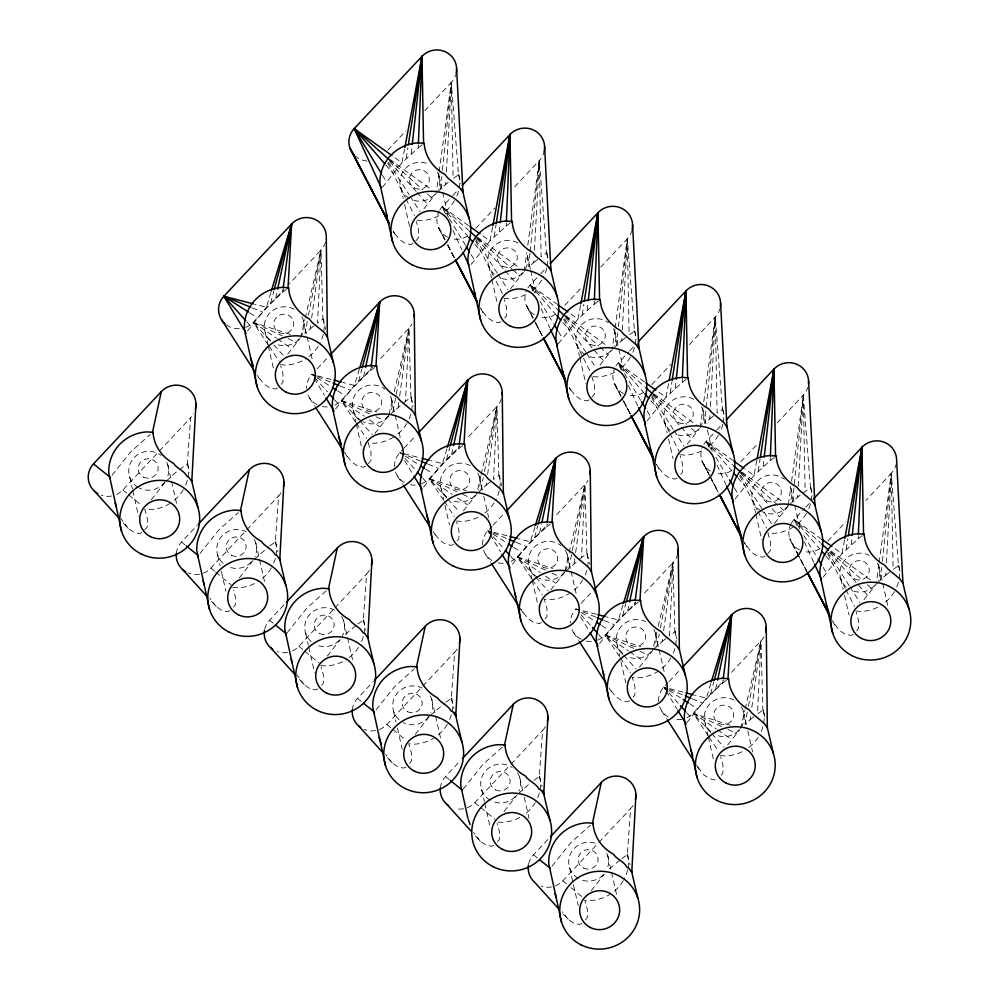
<?xml version="1.0" encoding="UTF-8"?>
<svg xmlns="http://www.w3.org/2000/svg" width="999" height="999" viewBox="0 0 999 999"><rect width="100%" height="100%" fill="white"/><g stroke="black" fill="none" stroke-linecap="round" stroke-linejoin="round"><path stroke-width="0.75" stroke-dasharray="5 3.75" d="M382.367 187.337L401.998 162.737L418.206 147.902L418.331 144.805M471.166 264.41L489.985 240.921L506.193 226.086L506.331 222.989M558.354 343.706L577.984 319.106L594.193 304.27L594.318 301.174M647.165 420.779L665.983 397.29L682.192 382.455L682.317 379.358M735.152 498.963L753.97 475.474L770.179 460.639L770.304 457.542M823.151 577.147L841.97 553.646L858.178 538.823L858.303 535.714M325.462 242.295A20.005 19.431 -12.8 0 1 320.979 250.037L317.545 323.089L323.264 318.956L325.587 329.295M389.735 414.847L405.532 401.273L408.978 328.221A20.005 19.431 -12.8 0 0 411.988 324.038M501.461 398.663A20.005 19.431 -12.8 0 1 496.965 406.406L493.531 479.445L499.25 475.312L501.573 485.651M565.721 571.216L581.518 557.629L584.964 484.59A20.005 19.431 -12.8 0 0 587.974 480.407M677.772 553.796A20.005 19.431 -12.8 0 1 672.964 562.774L669.517 635.814L675.237 631.68L676.897 639.073M763.96 636.763A20.005 19.431 -12.8 0 1 760.951 640.958L757.517 713.998L763.236 709.864L765.559 720.204M437.312 192.133L445.754 184.303L446.004 179.67M446.428 171.953L451.311 82.418A20.005 19.431 -12.8 0 0 455.806 74.675M529.97 253.172L528.558 267.058L533.753 262.487L534.003 257.854M534.428 250.137L539.31 160.602A20.005 19.431 -12.8 0 0 544.13 151.623M613.311 348.501L621.74 340.671L621.99 336.039M622.327 329.87L627.31 238.786A20.005 19.431 -12.8 0 0 631.793 231.044M720.117 307.992A20.005 19.431 -12.8 0 1 715.296 316.97L704.557 423.426L709.74 418.856L709.989 414.223M710.414 406.506L715.296 316.97L688.823 345.192M789.297 504.87L797.726 497.04L797.989 492.407M798.326 486.238L803.296 395.142A20.005 19.431 -12.8 0 0 807.779 387.412M877.284 583.054L885.726 575.224L885.976 570.591M886.4 562.874L891.283 473.326A20.005 19.431 -12.8 0 0 896.103 464.36M166.159 481.181L174.588 473.364L187.325 463.836L190.647 417.657A20.005 19.431 -12.8 0 0 193.656 413.474M269.955 545.791L275.312 542.02L278.646 495.841A20.005 19.431 -12.8 0 0 281.006 492.769M357.942 623.975L363.311 620.204L366.633 574.025A20.005 19.431 -12.8 0 0 369.642 569.842M445.941 702.16L451.311 698.388L454.632 652.21A20.005 19.431 -12.8 0 0 456.993 649.138M533.941 780.344L539.298 776.573L542.619 730.394A20.005 19.431 -12.8 0 0 545.629 726.211M621.927 858.528L627.297 854.757L630.619 808.578A20.005 19.431 -12.8 0 0 632.991 805.494M440.571 188.873L441.82 176.536M442.445 170.367L451.311 82.418L424.837 110.639M530.119 251.636L539.31 160.602L512.824 188.823M616.558 345.242L617.807 332.904M618.431 326.723L627.31 238.786L600.824 267.008M792.544 501.61L803.296 395.142L776.81 423.376M880.544 579.795L881.792 567.444M882.417 561.276L891.283 473.326L865.871 500.424M411.213 153.809L412.075 146.079M499.213 231.993L500.062 224.263M587.2 310.177L588.061 302.447M675.199 388.361L676.223 379.083M763.199 466.545L764.048 458.816M851.185 544.73L852.047 537M247.59 330.756L266.408 307.255L282.617 292.432L283.017 289.385M335.589 408.941L354.408 385.439L370.617 370.617L371.016 367.57M423.588 487.125L442.407 463.623L458.616 448.801L459.016 445.754M512.387 564.198L530.394 541.808L546.603 526.985L547.002 523.938M599.575 643.493L618.393 619.992L634.602 605.169L635.002 602.122M686.763 722.776L706.38 698.176L722.589 683.353L723.001 680.307M307.317 321.278L304.982 333.404L310.177 328.833L310.814 324.2M311.651 318.019L320.979 250.037L289.211 283.903M398.164 407.018L398.801 402.385M399.65 396.203L408.978 328.221L378.259 360.964M438.961 173.214L436.226 193.219L423.251 209.603M439.16 171.678L451.311 82.418L458.491 174.788L453.121 178.559L451.311 82.418M477.722 493.031L486.163 485.202L486.8 480.569M487.649 474.388L496.965 406.406L466.258 439.148M524.225 271.403L526.735 252.934M527.784 245.242L539.31 160.602L546.478 252.972L541.121 256.743L539.31 160.602M574.15 563.386L574.787 558.753M575.636 552.572L584.964 484.59L554.245 517.332M614.947 329.583L612.225 349.588L599.238 365.971M615.159 328.047L627.31 238.786L634.477 331.156L629.108 334.927L627.31 238.786M653.708 649.387L662.15 641.57L662.787 636.937M663.636 630.756L672.964 562.774L642.245 595.516M700.212 427.772L702.934 407.767M703.783 401.61L715.296 316.97L722.464 409.34L717.107 413.111L715.296 316.97M747.289 712.2L744.967 724.325L750.149 719.755L750.786 715.109M751.835 707.392L760.951 640.958L730.232 673.701M788.423 504.42L790.721 487.487M791.558 481.331L803.296 395.142L810.464 487.524L797.726 497.04M878.933 564.135L876.21 584.14L862.424 601.648M879.132 562.587L891.283 473.326L898.463 565.709L893.094 569.48L891.283 473.326M406.231 158.429L407.879 147.765M494.23 236.613L496.103 224.425M582.217 314.785L583.866 304.121M670.217 392.969L671.865 382.305M758.204 471.153L760.089 458.966M846.203 549.338L847.851 538.673M404.558 149.063L401.998 162.737L393.194 156.456M492.557 227.235L489.985 240.921L481.181 234.628M580.556 305.419L577.984 319.106L569.18 312.812M668.543 383.604L665.983 397.29L657.167 390.996M756.83 460.277L753.97 475.474L745.167 469.18M844.542 539.972L841.97 553.646L833.166 547.365M308.479 315.209L320.979 250.037L322.902 319.318M392.982 411.588L408.978 328.221L410.901 397.502L405.532 401.273M480.981 489.772L483.304 477.647M484.465 471.578L496.965 406.406L498.888 475.686M568.968 567.956L584.964 484.59L586.888 553.871L581.518 557.629M656.967 646.141L659.29 634.015M660.451 627.946L672.964 562.774L674.887 632.042M748.451 706.131L760.951 640.958L762.874 710.227M275.637 298.339L277.272 290.746M363.624 376.523L365.259 368.931M451.623 454.707L453.259 447.115M539.622 532.892L541.583 523.788M627.609 611.076L629.245 603.483M715.609 689.26L717.245 681.668M300.649 337.749L304.857 319.593M305.207 318.082L320.979 250.037M388.998 414.423L392.857 397.777M394.255 391.733L408.978 328.221M480.844 475.961L476.635 494.118L462.862 511.613M481.193 474.45L496.965 406.406M564.984 570.779L568.843 554.145M569.193 552.634L584.964 484.59M656.83 632.33L652.634 650.474L638.848 667.981M658.241 626.286L672.964 562.774M740.621 728.658L744.829 710.514M745.179 709.003L760.951 640.958M270.654 302.947L273.813 291.034M358.641 381.131L361.813 369.218M446.64 459.315L449.812 447.39M534.627 537.499L537.799 525.574M622.627 615.684L625.799 603.758M710.626 693.868L713.798 681.942M270.916 292.382L266.408 307.255L254.67 304.22M359.365 369.081L354.408 385.439L342.669 382.405M446.903 448.751L442.407 463.623L430.656 460.589M534.902 526.935L530.394 541.808L518.656 538.773M622.901 605.119L618.393 619.992L606.655 616.957M710.888 683.304L706.38 698.176L694.642 695.142M151.286 499.775L165.072 482.267M287.675 354.133L299.812 338.698M239.285 577.959L253.059 560.451M374.862 433.441L388.648 415.934M510.452 288.911L523.389 272.352M327.272 656.143L340.209 639.597M415.272 734.327L429.058 716.82M550.849 589.797L564.635 572.29M687.237 444.155L699.375 428.721M504.07 811.388L517.045 795.004M774.425 523.464L788.211 505.956M591.258 890.696L604.195 874.137M727.647 745.054L739.784 729.62M112.013 475.287L130.832 451.785L150.262 434.44M200.012 553.458L218.831 529.97L238.262 512.624M287.2 632.754L306.818 608.154L326.248 590.796M375.999 709.827L394.817 686.338L414.248 668.98M463.186 789.123L482.804 764.522L502.247 747.165M551.985 866.195L570.804 842.706L590.234 825.349M144.68 529.945L147.34 526.785L147.402 518.506L144.73 509.203L150.262 509.627A39.997 38.861 -12.8 0 0 170.005 503.421M281.144 384.365L282.929 382.255L282.979 373.988L280.694 366.009M415.846 240.896L418.506 237.725L418.556 229.458L416.271 221.478M233.566 607.08L235.339 604.969L235.389 596.69L233.491 590.047M368.256 463.611L370.916 460.439L370.979 452.172L368.306 442.857L373.838 443.294A39.997 38.861 -12.8 0 0 393.581 437.075M504.72 318.019L506.505 315.909L506.555 307.642L504.27 299.663M321.553 685.264L323.339 683.154L323.389 674.874L321.104 666.895M457.142 540.734L458.916 538.623L458.966 530.357L456.68 522.377M591.833 397.265L594.492 394.093L594.555 385.826L591.883 376.523M409.553 763.448L411.326 761.325L411.376 753.059L408.716 743.756L414.248 744.18A39.997 38.861 -12.8 0 0 433.991 737.974M545.129 618.918L546.915 616.808L546.965 608.541L544.293 599.225L549.825 599.662A39.997 38.861 -12.8 0 0 569.58 593.443M680.719 474.388L682.492 472.277L682.542 464.011L680.257 456.031M497.539 841.62L499.325 839.51L499.375 831.243L497.09 823.263M633.129 697.102L634.902 694.992L634.952 686.725L632.292 677.409L637.824 677.834A39.997 38.861 -12.8 0 0 657.567 671.628M767.819 553.633L770.491 550.461L770.541 542.195L767.869 532.892L773.401 533.316A39.997 38.861 -12.8 0 0 793.156 527.097M585.539 919.804L587.312 917.694L587.375 909.427L584.702 900.124L590.234 900.549A39.997 38.861 -12.8 0 0 609.989 894.342M721.116 775.286L722.901 773.176L722.951 764.897L720.666 756.93M856.705 630.756L858.478 628.646L858.528 620.379L856.243 612.399M387.762 150.162L405.769 130.969M245.679 327.347A20.005 19.431 -12.8 0 0 253.197 322.302L283.903 289.56M116.546 494.455A20.005 19.431 -12.8 0 0 122.852 489.922L190.647 417.657M439.822 209.877A20.005 19.431 -12.8 0 1 442.182 206.805L451.723 196.641M452.784 195.504L458.079 189.86M317.145 368.781L328.796 356.356M176.299 553.533A20.005 19.431 -12.8 0 1 181.518 542.045L197.402 525.112M475.761 228.346L494.817 208.017M334.877 405.02A20.005 19.431 -12.8 0 0 341.183 400.487L372.964 366.608M203.334 573.151A20.005 19.431 -12.8 0 0 210.851 568.106L245.804 530.844M246.865 529.72L278.646 495.841M527.822 288.062A20.005 19.431 -12.8 0 1 530.182 284.977L539.71 274.825M540.771 273.689L546.066 268.044M394.555 466.645A20.005 19.431 -12.8 0 1 399.85 452.609L403.022 449.213M404.083 448.089L415.734 435.664M264.698 629.195A20.005 19.431 -12.8 0 1 269.518 620.229L284.34 604.42M564.81 305.394L581.755 287.337M421.665 483.716A20.005 19.431 -12.8 0 0 429.183 478.671L459.902 445.916M292.545 650.824A20.005 19.431 -12.8 0 0 298.851 646.291L333.803 609.028M334.865 607.892L366.633 574.025M615.809 366.246A20.005 19.431 -12.8 0 1 618.181 363.161L628.771 351.873M629.832 350.749L634.065 346.228M482.554 544.83A20.005 19.431 -12.8 0 1 487.849 530.794L492.082 526.273M493.144 525.137L504.795 512.724M352.285 709.902A20.005 19.431 -12.8 0 1 357.505 698.413L373.401 681.468M651.748 384.715L670.816 364.385M510.864 561.388A20.005 19.431 -12.8 0 0 517.17 556.843L547.889 524.1M379.32 729.52A20.005 19.431 -12.8 0 0 386.838 724.475L421.79 687.212M422.852 686.076L454.632 652.21M703.808 444.43A20.005 19.431 -12.8 0 1 706.168 441.346L715.709 431.193M716.77 430.057L722.065 424.413M581.131 603.321L591.72 592.032M440.284 788.086A20.005 19.431 -12.8 0 1 445.504 776.598L460.327 760.788M740.796 461.763L757.741 443.693M597.652 640.084A20.005 19.431 -12.8 0 0 605.169 635.027L635.888 602.285M467.32 807.704A20.005 19.431 -12.8 0 0 474.837 802.659L509.79 765.396M510.851 764.26L542.619 730.394M791.158 523.713A20.005 19.431 -12.8 0 1 794.168 519.53L804.757 508.241M805.818 507.117L810.052 502.597M658.541 701.186A20.005 19.431 -12.8 0 1 663.836 687.15L668.069 682.642M669.13 681.505L680.781 669.093M528.683 863.748A20.005 19.431 -12.8 0 1 533.503 854.782L549.388 837.836M827.734 541.083L845.741 521.878M686.862 717.757A20.005 19.431 -12.8 0 0 693.169 713.211L723.875 680.469M555.319 885.888A20.005 19.431 -12.8 0 0 562.824 880.831L597.789 843.581M598.838 842.444L630.619 808.578M458.491 174.788L460.826 183.292M187.325 463.836L189.673 472.34M546.478 252.972L548.164 258.516M410.901 397.502L413.249 405.994M275.312 542.02L277.997 551.997M634.477 331.156L636.825 339.648M363.311 620.204L365.984 630.182M722.464 409.34L724.15 414.885M586.888 553.871L589.56 563.836M451.311 698.388L453.983 708.366M810.464 487.524L812.811 496.016M539.298 776.573L541.982 786.55M898.463 565.709L900.474 572.727M627.297 854.757L629.969 864.734M254.146 559.365L268.731 546.753M430.132 715.734L444.717 703.121M518.131 793.918L529.02 784.178M345.392 634.29L356.718 624.937M609.378 868.843L620.704 859.49M418.206 147.902L423.576 143.706M282.617 292.432L287.999 288.224M506.193 226.086L511.575 221.89M370.617 370.617L375.986 366.408M594.193 304.27L599.562 300.062M458.616 448.801L463.986 444.592M682.192 382.455L687.562 378.246M546.603 526.985L551.985 522.777M770.179 460.639L775.561 456.431M634.602 605.169L639.972 600.961M858.178 538.823L863.548 534.615M722.589 683.353L727.971 679.145M445.754 184.303L448.214 182.392M310.177 328.833L316.308 324.038M533.753 262.487L539.885 257.705M621.74 340.671L626.66 336.838M486.163 485.202L492.307 480.407M709.74 418.856L715.883 414.061M662.15 641.57L668.294 636.775M885.726 575.224L891.87 570.429M750.149 719.755L756.28 714.959M413.099 243.494L410.864 244.518L405.244 243.331L399.388 239.373L393.444 231.768M277.522 388.012L275.287 389.036L269.655 387.849L263.811 383.903L257.517 375.924M501.098 321.678L498.863 322.702L493.231 321.516L487.387 317.557L480.781 308.841M141.945 532.542L139.698 533.566L134.078 532.38L128.234 528.421L121.104 520.554M365.522 466.196L363.274 467.22L357.654 466.034L351.81 462.087L345.504 454.108M589.098 399.862L586.85 400.886L581.231 399.7L575.387 395.741L569.442 388.136M229.932 610.726L227.697 611.75L222.078 610.564L216.221 606.605L210.115 599.862M453.509 544.38L451.273 545.404L445.654 544.218L439.797 540.272L433.504 532.292M677.085 478.046L674.849 479.07L669.23 477.884L663.373 473.926L656.768 465.209M317.932 688.91L315.696 689.934L310.065 688.748L304.22 684.79L297.09 676.922M541.508 622.564L539.273 623.588L533.641 622.402L527.797 618.443L520.666 609.178M765.084 556.218L762.849 557.242L757.217 556.068L751.373 552.11L744.105 542.27M405.931 767.095L403.683 768.119L398.064 766.932L392.22 762.974L386.101 756.231M629.507 700.749L627.26 701.773L621.64 700.586L615.796 696.628L609.49 688.661M853.084 634.402L850.836 635.426L845.216 634.24L839.372 630.294L832.766 621.565M493.918 845.279L491.683 846.303L486.063 845.117L480.207 841.158L473.076 833.291M581.918 923.463L579.67 924.487L574.05 923.301L568.206 919.342L562.1 912.599M417.282 220.255L421.428 220.579A39.997 38.861 -12.8 0 0 441.171 214.373M503.883 298.339L509.415 298.763A39.997 38.861 -12.8 0 0 529.17 292.557M593.269 376.623L597.414 376.948A39.997 38.861 -12.8 0 0 617.157 370.729M280.307 364.672L285.839 365.11A39.997 38.861 -12.8 0 0 305.594 358.891M679.882 454.707L685.414 455.132A39.997 38.861 -12.8 0 0 705.157 448.913M456.306 521.041L461.838 521.478A39.997 38.861 -12.8 0 0 481.58 515.259M855.868 611.063L861.4 611.5A39.997 38.861 -12.8 0 0 881.143 605.282M232.73 587.387L238.262 587.812A39.997 38.861 -12.8 0 0 258.004 581.605M320.716 665.571L326.248 665.996A39.997 38.861 -12.8 0 0 346.004 659.79M720.291 755.594L725.823 756.018A39.997 38.861 -12.8 0 0 745.566 749.812M498.089 822.04L502.247 822.364A39.997 38.861 -12.8 0 0 521.99 816.158M316.258 375.562L311.85 374.425A20.005 19.431 -12.8 0 0 306.568 388.461M317.719 375.936L332.392 379.745M403.721 455.082L399.85 452.609L420.392 457.929M489.423 533.416L487.849 530.794L492.245 531.93M493.718 532.305L508.391 536.113M596.378 614.298L575.836 608.965A20.005 19.431 -12.8 0 0 570.541 623.001M665.409 689.772L663.836 687.15L668.231 688.299M669.705 688.673L684.377 692.482M268.319 345.055L253.197 322.302L291.745 334.852M355.469 421.965L341.183 400.487L376.785 412.063M443.469 500.149L429.183 478.671L466.258 490.734M531.456 578.334L517.17 556.843L552.772 568.431M619.455 656.518L605.169 635.027L640.759 646.615M708.291 735.963L693.169 713.211L730.244 725.286M715.259 779.957L709.64 778.77L703.783 774.812L696.653 765.546M252.285 307.854L262.225 311.925M316.121 376.161L311.85 374.425L313.436 377.048M317.532 376.748L331.743 382.555M340.272 386.039L350.224 390.109M399.85 452.609L419.742 460.739M428.271 464.223L438.211 468.294M491.995 535.414L487.849 530.794L492.107 532.529M493.531 533.116L507.742 538.923M516.258 542.407L526.211 546.478M595.729 617.107L575.836 608.965L579.707 611.45M604.258 620.591L614.21 624.662M667.981 691.783L663.836 687.15L668.094 688.898M669.517 689.485L683.728 695.292M692.257 698.776L702.197 702.846M269.742 340.459L253.197 322.302L282.492 335.989M288.074 338.599L296.441 342.52M358.778 419.78L341.183 400.487L370.479 414.173M376.061 416.783L384.428 420.704M446.765 497.964L429.183 478.671L457.08 491.708M462.662 494.318L472.427 498.888M534.765 576.148L517.17 556.843L546.465 570.541M552.047 573.151L560.427 577.06M622.764 654.333L605.169 635.027L634.465 648.726M640.047 651.336L648.413 655.244M710.751 732.517L693.169 713.211L722.464 726.91M728.046 729.52L736.413 733.428M249.675 312.787L257.417 317.757M315.721 376.898L311.85 374.425L327.41 391.783M317.02 377.734L331.218 386.838M337.674 390.971L345.417 395.941M405.007 455.919L417.919 464.185M425.661 469.155L433.404 474.125M487.849 530.794L491.72 533.266M493.007 534.103L507.205 543.206M513.661 547.34L521.403 552.31M581.006 612.287L593.906 620.554M601.648 625.524L609.402 630.494M663.836 687.15L667.707 689.635M668.993 690.459L681.905 698.738M689.647 703.708L697.389 708.666M253.197 322.302L276.286 338.049M277.572 338.923L291.683 348.539M341.183 400.487L364.285 416.221M369.418 419.73L379.682 426.723M429.183 478.671L452.272 494.405M457.405 497.914L467.669 504.907M517.17 556.843L540.272 572.589M545.404 576.098L555.669 583.091M605.169 635.027L628.271 650.774M629.545 651.648L643.668 661.276M693.169 713.211L716.258 728.958M717.544 729.832L731.655 739.46M445.367 213.761L442.182 206.805L468.606 225.649M532.729 290.547L530.182 284.977L556.593 303.833M621.366 370.117L618.181 363.161L644.592 382.018M708.716 446.915L706.168 441.346L732.592 460.202M796.715 525.099L794.168 519.53L820.579 538.386M389.797 159.266L431.206 189.548M477.797 237.45L517.957 266.82M565.784 315.634L607.205 345.916M653.783 393.818L696.453 425.012M741.782 472.003L783.191 502.285M831.031 551.098L871.19 580.469M181.518 542.045L185.14 544.967M269.518 620.229L273.127 623.151M357.505 698.413L361.126 701.335M445.504 776.598L449.113 779.52M533.503 854.782L538.324 858.665M122.852 489.922L127.585 493.843M128.771 494.817L141.783 505.594M210.851 568.106L214.398 571.041M215.584 572.027L230.969 584.752M298.851 646.291L303.584 650.212M304.757 651.186L318.956 662.936M386.838 724.475L391.571 728.383M392.757 729.37L405.769 740.147M474.837 802.659L479.57 806.568M480.756 807.554L494.955 819.305M562.824 880.831L566.383 883.778M571.116 887.699L581.755 896.515M711.001 449.325L706.168 441.346L732.567 464.822M741.758 472.989L749.787 480.132M799.799 528.846L794.168 519.53L820.566 543.006M830.893 552.197L837.786 558.316M389.772 160.252L397.814 167.407M448.626 217.432L442.182 206.805L468.581 230.27M477.772 238.436L485.801 245.592M535.014 292.957L530.182 284.977L556.58 308.454M565.759 316.621L573.801 323.763M640.721 400.399L618.181 363.161L644.58 386.638M653.758 394.805L661.788 401.948M830.431 551.785L862.761 580.656M867.369 584.777L871.99 588.911M741.27 472.564L784.003 510.726M653.284 394.38L686.763 424.288M691.383 428.409L696.003 432.542M565.284 316.196L598.776 346.104M599.924 347.14L608.004 354.358M477.297 238.012L511.938 268.956M513.086 269.98L520.017 276.174M389.298 159.828L422.789 189.735M427.397 193.868L432.018 197.989M711.788 733.653L724.2 747.264M623.788 655.469L636.213 669.093M535.801 577.285L548.214 590.909M447.802 499.1L459.19 511.588M359.815 420.916L372.227 434.54M273.888 345.005L284.228 356.356M669.018 692.944L679.382 704.52M686.65 712.612L690.796 717.245M581.018 614.76L590.359 625.174M598.651 634.427L602.797 639.06M493.031 536.575L504.433 549.3M510.651 556.256L514.81 560.876M405.032 458.391L415.409 469.967M422.664 478.071L426.81 482.692M334.665 399.887L338.811 404.508M246.678 321.703L250.824 326.336M829.607 552.472L867.244 594.929M740.584 473.151L768.056 504.133M772.127 508.716L779.245 516.745M652.597 394.967L680.057 425.949M681.081 427.085L691.246 438.561M565.621 317.932L593.081 348.913M594.105 350.05L603.259 360.377M476.61 238.599L504.07 269.58M505.094 270.729L515.259 282.193M389.622 161.563L416.071 191.396M417.095 192.545L427.272 204.008M568.206 919.342L562.262 911.737M480.207 841.158L473.601 832.442M392.22 762.974L385.614 754.257M304.22 684.79L296.953 674.949M216.221 606.605L209.615 597.889M128.234 528.421L120.966 518.581M794.168 519.53L819.692 548.888M825.823 555.931L832.979 564.148M706.168 441.346L731.705 470.704M737.836 477.747L744.979 485.964M618.181 363.161L643.706 392.52M650.861 400.736L656.98 407.779M530.182 284.977L555.719 314.335M562.862 322.552L568.993 329.595M442.182 206.805L467.719 236.151M474.862 244.368L480.994 251.411M385.851 165.01L393.007 173.227M709.128 737.225L718.368 751.136M620.292 657.779L630.381 672.951M532.305 579.595L542.382 594.767M444.305 501.411L454.383 516.583M356.306 423.239L366.396 438.399M269.156 346.316L279.233 361.476M827.647 552.072L849.212 585.751M850.037 587.037L859.989 602.584M740.484 475.187L771.99 524.4M651.66 395.704L673.214 429.383M674.05 430.669L684.003 446.216M564.485 318.818L586.051 352.497M586.888 353.783L596.003 368.032M475.661 239.335L497.227 273.014M498.064 274.313L508.016 289.847M388.499 162.45L409.24 194.83M410.065 196.129L420.017 211.663M661.6 710.776L666.608 718.593M573.613 632.592L578.621 640.409M485.614 554.408L490.621 562.225M397.627 476.223L402.634 484.04M309.628 398.039L314.635 405.869M803.833 535.489L817.519 558.091M823.151 567.407L826.373 572.727M715.833 457.305L728.721 478.583M734.352 487.887L738.386 494.542M647.165 411.039L650.386 416.358M539.847 300.936L553.533 323.539M558.366 331.518L562.387 338.174M449.438 218.769L465.534 245.354M471.178 254.67L474.4 259.99M382.38 175.15L386.401 181.806M666.208 691.096L677.26 709.452M580.581 616.845L589.273 631.268M490.209 534.727L500.487 551.773M404.595 460.477L413.274 474.9M314.223 378.359L324.5 395.404M696.515 764.972L699.163 769.455M609.19 687.911L611.163 691.271M520.529 608.616L523.164 613.086M433.191 531.543L435.177 534.902M344.543 452.247L347.177 456.718M257.205 375.174L259.191 378.534M791.945 543.156L796.927 552.697M797.652 554.058L806.917 571.778M703.945 464.972L708.94 474.513M711.788 479.957L718.206 492.232M615.946 386.788L620.941 396.328M621.653 397.689L630.219 414.048M656.605 464.473L658.753 468.556L656.605 464.448M527.959 308.604L532.954 318.144M535.801 323.589L542.22 335.864M439.96 230.419L444.955 239.96M447.814 245.404L454.945 259.041M806.892 571.465L789.759 538.561L806.692 571.316M710.326 476.835L718.181 491.908M620.903 395.904L613.773 382.192L620.829 395.841M623.763 401.386L630.906 415.097M532.917 317.719L525.774 304.008L533.541 319.031M535.764 323.201L542.195 335.539M444.917 239.535L437.774 225.836L444.842 239.473M447.777 245.017L454.92 258.729M710.227 476.76L717.994 491.77M623.651 401.298L630.706 414.947M534.24 320.392L542.007 335.402M447.664 244.942L454.72 258.591M827.709 553.871L845.241 588.336M845.953 589.722L854.37 606.268M739.71 475.686L757.254 510.152M757.954 511.538L766.37 528.084M651.723 397.502L669.255 431.968M669.954 433.354L679.083 451.273M563.723 319.318L590.384 371.715M475.724 241.134L493.269 275.599M496.078 281.119L502.385 293.531M387.737 162.949L405.269 197.415M405.981 198.801L414.398 215.347M804.345 541.795L813.898 562.662M716.995 464.997L725.898 484.478M628.359 385.427L637.911 406.293M541.008 308.641L549.912 328.109M453.009 230.457L461.925 249.925M878.908 566.633L882.354 581.78M882.691 583.304L888.211 607.554M840.758 578.633L843.168 589.235M844.542 595.304L849.025 615.009M790.908 488.449L794.355 503.608M794.704 505.119L800.211 529.37M752.759 500.449L755.519 512.574M755.868 514.085L761.713 539.86M702.921 410.264L706.018 423.901M707.392 429.97L712.212 451.186M743.331 711.151L746.428 724.799M747.801 730.856L752.622 752.072M664.772 422.265L667.182 432.879M668.556 438.936L673.039 458.641M705.182 723.164L707.929 735.276M708.279 736.8L713.786 761.051M614.922 332.08L623.875 371.491M655.332 632.966L658.778 648.126M659.115 649.65L664.635 673.9M576.773 344.081L579.532 356.206M579.87 357.717L585.726 383.491M617.182 644.979L619.592 655.581M620.966 661.65L625.786 682.866M530.369 269.056L526.935 253.896A20.005 19.431 -12.8 0 1 525.524 268.743M530.719 270.567L536.226 294.817M567.332 554.795L570.779 569.942M571.128 571.465L576.635 595.716M488.786 265.896L491.533 278.022M491.883 279.533L497.39 303.783M607.742 855.681L611.188 870.841M611.538 872.352L616.695 895.092M529.183 566.795L531.943 578.921M532.292 580.431L538.136 606.193M438.936 175.712L442.382 190.871M442.719 192.382L447.889 215.122M569.592 867.681L578.209 905.569M479.345 476.61L482.442 490.247M483.816 496.303L488.636 517.532M400.786 187.712L403.196 198.326M404.57 204.383L409.74 227.123M519.755 777.497L522.852 791.133M524.225 797.202L529.045 818.418M441.196 488.611L443.606 499.213M444.98 505.282L449.463 524.987M481.605 789.497L484.353 801.623M484.702 803.146L490.209 827.397M391.346 398.426L400.299 437.824M431.755 699.312L435.202 714.472M435.539 715.983L441.058 740.234M353.196 410.427L355.956 422.552M356.293 424.063L362.15 449.825M393.606 711.313L396.016 721.927M397.39 727.984L402.21 749.213M303.359 320.242L306.793 335.389M307.143 336.913L312.65 361.163M343.756 621.128L347.202 636.288M347.552 637.799L353.059 662.05M265.21 332.242L267.957 344.368M268.306 345.879L273.464 368.619M305.607 633.129L308.366 645.254M308.716 646.778L314.56 672.539M255.769 542.944L259.216 558.104M259.553 559.615L265.06 583.866M217.62 554.944L220.03 565.559M221.403 571.628L225.886 591.321M167.77 464.76L171.216 479.92M171.553 481.431L177.073 505.681M129.62 476.773L132.38 488.886M132.717 490.409L138.574 516.171M898.813 565.347L899.749 570.616A39.997 38.861 -12.8 0 1 899.088 579.333M810.826 487.162L811.75 492.432A39.997 38.861 -12.8 0 1 811.101 501.148M722.826 408.978L723.763 414.248A39.997 38.861 -12.8 0 1 723.101 422.964M763.236 709.864L764.16 715.147A39.997 38.861 -12.8 0 1 763.511 723.85M634.827 330.794L635.764 336.064A39.997 38.861 -12.8 0 1 635.114 344.78M675.237 631.68L676.173 636.962A39.997 38.861 -12.8 0 1 675.511 645.666M546.84 252.61L547.764 257.892A39.997 38.861 -12.8 0 1 547.115 266.596M587.25 553.496L588.174 558.778A39.997 38.861 -12.8 0 1 587.524 567.482M627.647 854.395L628.583 859.677A39.997 38.861 -12.8 0 1 627.934 868.381M458.841 174.425L459.777 179.708A39.997 38.861 -12.8 0 1 459.115 188.411M499.25 475.312L500.187 480.594A39.997 38.861 -12.8 0 1 499.525 489.31M539.66 776.211L540.584 781.493A39.997 38.861 -12.8 0 1 539.935 790.197M411.251 397.14L412.187 402.41A39.997 38.861 -12.8 0 1 411.538 411.126M451.66 698.026L452.597 703.308A39.997 38.861 -12.8 0 1 451.935 712.012M323.264 318.956L324.188 324.225A39.997 38.861 -12.8 0 1 323.539 332.942M363.673 619.842L364.598 625.124A39.997 38.861 -12.8 0 1 363.948 633.828M275.674 541.658L276.611 546.94A39.997 38.861 -12.8 0 1 275.949 555.644M187.675 463.474L188.611 468.756A39.997 38.861 -12.8 0 1 187.962 477.46M803.296 395.142L805.094 491.296M458.466 191.234A39.997 38.861 -12.8 0 1 455.207 199.4M454.495 200.674A39.997 38.861 -12.8 0 1 443.631 212.7M367.033 161.039A20.005 19.431 -12.8 0 1 355.307 156.094M437.412 172.215A20.005 19.431 -12.8 0 1 438.099 189.41M434.528 194.743A20.005 19.431 -12.8 0 1 410.564 199.051M409.428 198.439A20.005 19.431 -12.8 0 1 402.497 172.303A20.005 19.431 -12.8 0 1 429.158 164.385M323.239 334.353A39.997 38.861 -12.8 0 1 319.63 343.931M318.144 346.466A39.997 38.861 -12.8 0 1 308.054 357.23M239.31 328.696A20.005 19.431 -12.8 0 1 225.949 324.538M301.823 316.733A20.005 19.431 -12.8 0 1 301.948 335.09M298.938 339.273A20.005 19.431 -12.8 0 1 274.975 343.569M270.717 340.696A20.005 19.431 -12.8 0 1 268.756 314.185A20.005 19.431 -12.8 0 1 295.804 310.214M187.3 480.294A39.997 38.861 -12.8 0 1 184.053 488.461M183.329 489.735A39.997 38.861 -12.8 0 1 172.465 501.748M111.576 496.028A20.005 19.431 -12.8 0 1 101.274 495.229M166.833 462.4A20.005 19.431 -12.8 0 1 166.945 478.459M165.01 481.793A20.005 19.431 -12.8 0 1 139.398 488.099M138.262 487.487A20.005 19.431 -12.8 0 1 132.392 459.727A20.005 19.431 -12.8 0 1 161.276 455.494M546.815 268.019A39.997 38.861 -12.8 0 1 543.206 277.585M541.72 280.12A39.997 38.861 -12.8 0 1 531.63 290.884M467.507 236.151A20.005 19.431 -12.8 0 1 452.447 238.861M447.552 237.163A20.005 19.431 -12.8 0 1 439.173 210.989M522.514 272.927A20.005 19.431 -12.8 0 1 498.551 277.235M494.293 274.35A20.005 19.431 -12.8 0 1 492.332 247.839A20.005 19.431 -12.8 0 1 519.38 243.868M410.876 413.948A39.997 38.861 -12.8 0 1 407.629 422.115M406.905 423.389A39.997 38.861 -12.8 0 1 396.041 435.414M327.297 406.88A20.005 19.431 -12.8 0 1 322.115 406.481M317.22 404.782A20.005 19.431 -12.8 0 1 307.442 393.456M390.409 396.054A20.005 19.431 -12.8 0 1 390.522 412.125M388.586 415.459A20.005 19.431 -12.8 0 1 362.974 421.753M361.838 421.141A20.005 19.431 -12.8 0 1 355.969 393.394A20.005 19.431 -12.8 0 1 384.852 389.148M275.299 558.478A39.997 38.861 -12.8 0 1 272.04 566.645M271.328 567.919A39.997 38.861 -12.8 0 1 261.651 579.033M199.563 574.213A20.005 19.431 -12.8 0 1 188.062 572.939M254.245 539.448A20.005 19.431 -12.8 0 1 254.932 556.643M251.361 561.975A20.005 19.431 -12.8 0 1 227.397 566.283M223.139 563.399A20.005 19.431 -12.8 0 1 245.991 531.618M634.452 347.602A39.997 38.861 -12.8 0 1 631.206 355.769M630.481 357.043A39.997 38.861 -12.8 0 1 619.617 369.068M555.506 314.335A20.005 19.431 -12.8 0 1 540.434 317.045M534.415 314.735A20.005 19.431 -12.8 0 1 526.61 290.309M613.398 328.584A20.005 19.431 -12.8 0 1 614.098 345.779M610.514 351.111A20.005 19.431 -12.8 0 1 586.55 355.407M585.414 354.795A20.005 19.431 -12.8 0 1 579.545 327.048A20.005 19.431 -12.8 0 1 608.428 322.814M499.225 490.721A39.997 38.861 -12.8 0 1 495.616 500.299M494.13 502.834A39.997 38.861 -12.8 0 1 484.04 513.598M415.297 485.064A20.005 19.431 -12.8 0 1 410.102 484.665M404.083 482.355A20.005 19.431 -12.8 0 1 395.442 471.64M477.822 473.101A20.005 19.431 -12.8 0 1 478.509 490.309M474.937 495.641A20.005 19.431 -12.8 0 1 450.974 499.937M446.715 497.065A20.005 19.431 -12.8 0 1 444.742 470.554A20.005 19.431 -12.8 0 1 471.79 466.57M363.286 636.663A39.997 38.861 -12.8 0 1 360.04 644.83M358.554 647.352A39.997 38.861 -12.8 0 1 348.451 658.116M287.562 652.397A20.005 19.431 -12.8 0 1 277.26 651.598M341.583 616.545A20.005 19.431 -12.8 0 1 342.357 635.976M339.348 640.159A20.005 19.431 -12.8 0 1 315.384 644.467M311.126 641.583A20.005 19.431 -12.8 0 1 309.59 614.585A20.005 19.431 -12.8 0 1 337.262 611.863M722.801 424.375A39.997 38.861 -12.8 0 1 719.193 433.953M718.481 435.227A39.997 38.861 -12.8 0 1 707.617 447.252M643.506 392.52A20.005 19.431 -12.8 0 1 628.433 395.229M623.538 393.531A20.005 19.431 -12.8 0 1 614.597 368.494M701.398 406.768A20.005 19.431 -12.8 0 1 701.523 425.112M698.513 429.295A20.005 19.431 -12.8 0 1 674.537 433.591M670.292 430.719A20.005 19.431 -12.8 0 1 668.319 404.208A20.005 19.431 -12.8 0 1 695.366 400.237M586.863 570.317A39.997 38.861 -12.8 0 1 583.616 578.483M582.892 579.757A39.997 38.861 -12.8 0 1 572.027 591.783M503.296 563.249A20.005 19.431 -12.8 0 1 498.101 562.849M492.082 560.539A20.005 19.431 -12.8 0 1 483.429 549.825M565.159 550.199A20.005 19.431 -12.8 0 1 565.933 569.63M564.572 571.828A20.005 19.431 -12.8 0 1 538.961 578.121M537.837 577.509A20.005 19.431 -12.8 0 1 531.955 549.762A20.005 19.431 -12.8 0 1 560.839 545.516M451.286 714.834A39.997 38.861 -12.8 0 1 448.027 723.001M447.315 724.287A39.997 38.861 -12.8 0 1 437.637 735.401M375.562 730.581A20.005 19.431 -12.8 0 1 364.048 729.307M430.232 695.816A20.005 19.431 -12.8 0 1 430.919 713.011M428.996 716.345A20.005 19.431 -12.8 0 1 403.384 722.652M399.125 719.767A20.005 19.431 -12.8 0 1 421.978 687.986M810.439 503.971A39.997 38.861 -12.8 0 1 807.192 512.137M806.468 513.411A39.997 38.861 -12.8 0 1 795.604 525.437M731.493 470.704A20.005 19.431 -12.8 0 1 716.433 473.414M710.401 471.103A20.005 19.431 -12.8 0 1 702.597 446.678M789.972 486.076A20.005 19.431 -12.8 0 1 790.084 502.147M788.149 505.482A20.005 19.431 -12.8 0 1 762.537 511.775M761.413 511.163A20.005 19.431 -12.8 0 1 755.531 483.416A20.005 19.431 -12.8 0 1 784.415 479.17M674.862 648.501A39.997 38.861 -12.8 0 1 671.603 656.668M670.891 657.941A39.997 38.861 -12.8 0 1 660.027 669.954M591.283 641.433A20.005 19.431 -12.8 0 1 586.088 641.033M581.206 639.335A20.005 19.431 -12.8 0 1 571.428 627.996M653.808 629.47A20.005 19.431 -12.8 0 1 654.495 646.665M650.923 651.997A20.005 19.431 -12.8 0 1 626.96 656.306M622.702 653.421A20.005 19.431 -12.8 0 1 645.554 621.64M539.285 793.019A39.997 38.861 -12.8 0 1 536.026 801.186M535.314 802.472A39.997 38.861 -12.8 0 1 524.45 814.485M463.548 808.753A20.005 19.431 -12.8 0 1 455.756 808.653M517.569 772.914A20.005 19.431 -12.8 0 1 518.918 791.196M515.347 796.528A20.005 19.431 -12.8 0 1 491.371 800.836M490.247 800.224A20.005 19.431 -12.8 0 1 483.991 773.001A20.005 19.431 -12.8 0 1 512.2 767.469M898.438 582.155A39.997 38.861 -12.8 0 1 895.179 590.322M894.467 591.595A39.997 38.861 -12.8 0 1 884.789 602.709M819.492 548.888A20.005 19.431 -12.8 0 1 804.42 551.598M799.537 549.9A20.005 19.431 -12.8 0 1 790.584 524.862M877.384 563.124A20.005 19.431 -12.8 0 1 878.071 580.332M874.5 585.664A20.005 19.431 -12.8 0 1 850.536 589.959M846.278 587.087A20.005 19.431 -12.8 0 1 869.13 555.294M762.861 726.685A39.997 38.861 -12.8 0 1 759.602 734.852M758.116 737.374A39.997 38.861 -12.8 0 1 748.026 748.139M681.88 719.317A20.005 19.431 -12.8 0 1 674.088 719.218M668.069 716.907A20.005 19.431 -12.8 0 1 659.427 706.181M741.146 706.568A20.005 19.431 -12.8 0 1 741.932 725.998M738.923 730.182A20.005 19.431 -12.8 0 1 714.947 734.49M710.689 731.605A20.005 19.431 -12.8 0 1 708.728 705.094A20.005 19.431 -12.8 0 1 735.776 701.123M627.634 869.804A39.997 38.861 -12.8 0 1 624.025 879.37M623.301 880.643A39.997 38.861 -12.8 0 1 613.623 891.757M551.548 886.937A20.005 19.431 -12.8 0 1 541.246 886.15M606.805 853.321A20.005 19.431 -12.8 0 1 606.917 869.38M603.334 874.712A20.005 19.431 -12.8 0 1 579.37 879.02M578.234 878.408A20.005 19.431 -12.8 0 1 571.303 852.272A20.005 19.431 -12.8 0 1 597.976 844.355M834.739 624.924L832.604 620.841L834.739 624.924M746.74 546.74L744.605 542.657L746.74 546.74M570.754 390.372L569.33 387.649L570.754 390.372M482.767 312.2L480.619 308.104L482.767 312.2M394.767 234.016L393.344 231.281L394.767 234.016M709.615 475.462L701.76 460.377L709.527 475.399M414.685 188.074A10.002 9.715 -12.8 0 0 429.32 178.896A10.002 9.715 -12.8 0 0 414.011 171.241A10.002 9.715 -12.8 0 0 414.685 188.074M279.108 332.592A10.002 9.715 -12.8 0 0 293.731 323.426A10.002 9.715 -12.8 0 0 278.421 315.771A10.002 9.715 -12.8 0 0 279.108 332.592M143.519 477.122A10.002 9.715 -12.8 0 0 158.154 467.957A10.002 9.715 -12.8 0 0 142.845 460.289A10.002 9.715 -12.8 0 0 143.519 477.122M502.684 266.258A10.002 9.715 -12.8 0 0 517.307 257.08A10.002 9.715 -12.8 0 0 501.998 249.425A10.002 9.715 -12.8 0 0 502.684 266.258M367.095 410.776A10.002 9.715 -12.8 0 0 381.73 401.61A10.002 9.715 -12.8 0 0 366.421 393.956A10.002 9.715 -12.8 0 0 367.095 410.776M231.518 555.307A10.002 9.715 -12.8 0 0 246.141 546.141A10.002 9.715 -12.8 0 0 230.844 538.473A10.002 9.715 -12.8 0 0 231.518 555.307M590.671 344.443A10.002 9.715 -12.8 0 0 605.307 335.264A10.002 9.715 -12.8 0 0 589.997 327.61A10.002 9.715 -12.8 0 0 590.671 344.443M455.094 488.961A10.002 9.715 -12.8 0 0 469.717 479.795A10.002 9.715 -12.8 0 0 454.42 472.127A10.002 9.715 -12.8 0 0 455.094 488.961M319.505 633.491A10.002 9.715 -12.8 0 0 334.141 624.325A10.002 9.715 -12.8 0 0 318.831 616.658A10.002 9.715 -12.8 0 0 319.505 633.491M678.671 422.614A10.002 9.715 -12.8 0 0 693.294 413.449A10.002 9.715 -12.8 0 0 677.996 405.794A10.002 9.715 -12.8 0 0 678.671 422.614M543.081 567.145A10.002 9.715 -12.8 0 0 557.717 557.979A10.002 9.715 -12.8 0 0 542.407 550.312A10.002 9.715 -12.8 0 0 543.081 567.145M407.505 711.675A10.002 9.715 -12.8 0 0 422.14 702.509A10.002 9.715 -12.8 0 0 406.83 694.842A10.002 9.715 -12.8 0 0 407.505 711.675M766.658 500.799A10.002 9.715 -12.8 0 0 781.293 491.633A10.002 9.715 -12.8 0 0 765.983 483.978A10.002 9.715 -12.8 0 0 766.658 500.799M631.081 645.329A10.002 9.715 -12.8 0 0 645.716 636.163A10.002 9.715 -12.8 0 0 630.406 628.496A10.002 9.715 -12.8 0 0 631.081 645.329M495.504 789.859A10.002 9.715 -12.8 0 0 510.127 780.681A10.002 9.715 -12.8 0 0 494.817 773.026A10.002 9.715 -12.8 0 0 495.504 789.859M854.657 578.983A10.002 9.715 -12.8 0 0 869.292 569.817A10.002 9.715 -12.8 0 0 853.983 562.162A10.002 9.715 -12.8 0 0 854.657 578.983M719.08 723.513A10.002 9.715 -12.8 0 0 733.703 714.347A10.002 9.715 -12.8 0 0 718.393 706.68A10.002 9.715 -12.8 0 0 719.08 723.513M583.491 868.044A10.002 9.715 -12.8 0 0 598.126 858.865A10.002 9.715 -12.8 0 0 582.817 851.21A10.002 9.715 -12.8 0 0 583.491 868.044"/><path stroke-width="1.5" d="M418.394 143.257L421.99 56.356A20.005 19.431 -12.8 0 1 456.131 73.439M506.393 221.428L509.977 134.54A20.005 19.431 -12.8 0 1 544.13 151.623M594.38 299.613L597.976 212.725A20.005 19.431 -12.8 0 1 632.117 229.807M682.379 377.797L685.963 290.909A20.005 19.431 -12.8 0 1 720.354 306.743M770.379 455.981L773.963 369.081A20.005 19.431 -12.8 0 1 808.516 383.653M858.366 534.165L861.962 447.265A20.005 19.431 -12.8 0 1 896.578 459.29L902.934 583.316L899.849 578.896L887.836 568.931L884.602 565.122C873.388 559.278 864.822 547.265 864.222 534.228L858.266 533.766A39.997 38.861 -12.8 0 0 819.917 574.637L832.704 633.129M121.566 531.268L108.779 472.777A39.997 38.861 -12.8 0 1 147.128 431.893L153.084 432.355C153.696 445.392 162.25 457.417 173.464 463.261C177.085 468.731 183.978 470.492 187.138 476.473L188.711 477.023L191.796 481.456L195.941 403.621M209.565 609.452L196.778 550.961A39.997 38.861 -12.8 0 1 235.127 510.077L241.084 510.539C241.683 523.576 250.25 535.601 261.463 541.446C265.072 546.915 271.978 548.676 275.137 554.657L276.711 555.207L279.795 559.64L283.928 481.805M297.552 687.637L284.777 629.145A39.997 38.861 -12.8 0 1 323.114 588.261L329.071 588.723C329.682 601.76 338.249 613.786 349.463 619.63C353.072 625.087 359.965 626.86 363.124 632.842L364.71 633.391L367.782 637.824L371.928 559.989M385.552 765.821L372.764 707.329A39.997 38.861 -12.8 0 1 411.113 666.445L417.07 666.907C417.682 679.944 426.236 691.97 437.45 697.814C441.058 703.271 447.964 705.044 451.123 711.026L452.697 711.575L455.781 716.008L459.927 638.174M467.882 818.169L460.764 785.514A39.997 38.861 -12.8 0 1 499.113 744.63L505.057 745.092C505.669 758.129 514.235 770.142 525.449 775.998C529.058 781.455 535.963 783.228 539.11 789.21L540.696 789.759L543.768 794.193L547.914 716.358M561.538 922.189L548.751 863.698A39.997 38.861 -12.8 0 1 587.1 822.814L593.056 823.276C593.668 836.313 602.222 848.326 613.436 854.17C617.057 859.639 623.95 861.413 627.11 867.394L628.683 867.944L631.768 872.364L635.913 794.542M271.366 290.896L291.646 223.976L287.999 288.224L288.661 287.837C289.273 300.874 297.839 312.887 309.053 318.731L312.275 322.54L324.3 332.505L327.372 336.925L326.273 236.001A20.005 19.431 -12.8 0 0 291.646 223.976L223.863 296.241A20.005 19.431 -12.8 0 0 224.962 323.726M414.198 316.733A20.005 19.431 -12.8 0 0 379.645 302.16L375.986 366.408L376.66 366.021C377.272 379.058 385.826 391.071 397.04 396.915L400.274 400.724L412.287 410.689L415.372 415.109L414.273 314.185M502.197 394.917A20.005 19.431 -12.8 0 0 467.644 380.344L463.986 444.592L464.66 444.205C465.259 457.23 473.826 469.255 485.039 475.099L488.274 478.908L500.287 488.873L503.371 493.294L502.26 392.37M590.022 474.363A20.005 19.431 -12.8 0 0 555.631 458.529L551.985 522.777L552.647 522.39C553.259 535.414 561.825 547.44 573.039 553.284L576.261 557.092L588.274 567.057L591.358 571.478L590.259 470.554M677.772 553.796A20.005 19.431 -12.8 0 0 643.631 536.713L639.972 600.961L640.646 600.561C641.258 613.598 649.812 625.624 661.026 631.468L664.26 635.277L676.273 645.229L679.357 649.662L678.246 548.738M765.771 631.98A20.005 19.431 -12.8 0 0 731.618 614.897L727.971 679.145L728.633 678.746C729.245 691.783 737.811 703.808 749.025 709.652L752.247 713.461L764.272 723.413L767.344 727.846L766.245 626.922M412.237 144.53L421.99 56.356L354.195 128.621A20.005 19.431 -12.8 0 0 354.37 155.22M500.237 222.715L509.977 134.54L462.312 185.352M588.236 300.899L597.976 212.725L550.312 263.524M676.223 379.083L685.963 290.909L638.299 341.708M764.223 457.267L773.963 369.081L726.298 419.892M852.209 535.452L861.962 447.265L813.236 499.213M283.229 287.862L291.646 223.976L274.213 289.535M371.216 366.046L379.645 302.16L330.919 354.096M459.215 444.23L467.644 380.344L418.918 432.28M547.202 522.415L555.631 458.529L506.905 510.464M635.202 600.599L643.631 536.713L594.904 588.648M723.201 678.783L731.618 614.897L682.904 666.832M408.341 144.718L421.99 56.356L423.576 143.706M496.341 222.902L509.977 134.54L511.575 221.89L512.237 221.491C512.849 234.528 521.416 246.541 532.629 252.385L535.851 256.194L547.877 266.159L550.948 270.579L544.605 146.566M584.34 301.074L597.976 212.725L599.562 300.062L600.237 299.675C600.849 312.712 609.402 324.725 620.616 330.569L623.851 334.378L635.864 344.343L638.948 348.763L632.592 224.75M672.09 380.781L685.963 290.909L687.562 378.246L688.236 377.859C688.835 390.896 697.402 402.909 708.616 408.753L711.85 412.562L723.863 422.527L726.947 426.948L720.591 302.934M760.326 457.442L773.963 369.081L775.561 456.431L776.223 456.043C776.835 469.08 785.401 481.093 796.615 486.938L799.837 490.746L811.85 500.711L814.934 505.132L808.591 381.106M848.326 535.626L861.962 447.265L863.548 534.615L864.222 534.228M404.845 147.54L421.99 56.356M492.844 225.724L509.977 134.54M580.844 303.908L597.976 212.725M669.118 380.569L685.963 290.909M757.117 458.753L773.963 369.081M844.817 538.449L861.962 447.265M195.467 408.691A20.005 19.431 -12.8 0 0 161.314 391.596L152.41 432.754L153.084 432.355M277.597 289.235L291.646 223.976M283.454 486.863A20.005 19.431 -12.8 0 0 249.313 469.78L240.409 510.939L241.084 510.539M365.584 367.42L379.645 302.16L359.815 367.595M371.453 565.047A20.005 19.431 -12.8 0 0 337.3 547.964L328.409 589.123L329.071 588.723M453.583 445.604L467.644 380.344L447.365 447.265M459.44 643.231A20.005 19.431 -12.8 0 0 425.299 626.148L416.396 667.307L417.07 666.907M541.908 522.265L555.631 458.529L535.352 525.449M547.44 721.415A20.005 19.431 -12.8 0 0 513.299 704.332L504.395 745.491L505.057 745.092M629.57 601.96L643.631 536.713L623.351 603.633M635.439 799.6A20.005 19.431 -12.8 0 0 601.286 782.517L592.382 823.676L593.056 823.276M717.569 680.144L731.618 614.897L711.338 681.817M362.212 367.719L379.645 302.16M450.199 445.904L467.644 380.344M538.199 524.088L555.631 458.529M626.198 602.272L643.631 536.713M714.185 680.456L731.618 614.897M109.803 478.546L110.402 477.497L93.519 463.861L161.314 391.596M257.143 386.738L245.379 334.028L245.979 332.967M197.802 556.73L198.389 555.681L186.338 545.941M345.142 464.922L333.379 412.212L333.978 411.151L326.074 398.039M285.789 634.914L286.388 633.865L275.537 625.099M433.141 543.106L421.378 490.397L421.965 489.335L414.073 476.211M568.718 398.589L556.955 345.866L557.554 344.805M373.788 713.099L374.388 712.05L363.536 703.284M521.128 621.291L509.365 568.568L509.965 567.519L502.06 554.395M656.718 476.76L644.954 424.051L645.541 422.989M609.128 699.475L597.365 646.753L597.964 645.704L590.059 632.579M744.705 554.944L732.941 502.235L733.541 501.173M697.127 777.659L685.351 724.937L685.951 723.888L678.059 710.764M820.941 580.419L821.54 579.358M198.464 523.976L249.313 469.78M286.463 602.16L337.3 547.964M374.45 680.344L425.299 626.148M462.45 758.528L513.299 704.332M550.449 836.712L601.286 782.517M512.237 221.491L506.293 221.029A39.997 38.861 -12.8 0 0 467.944 261.913L480.719 320.404M600.237 299.675L594.28 299.213A39.997 38.861 -12.8 0 0 555.931 340.097L556.955 345.866M288.661 287.837L282.717 287.375A39.997 38.861 -12.8 0 0 244.368 328.246L245.379 334.028M688.236 377.859L682.28 377.397A39.997 38.861 -12.8 0 0 643.93 418.269L644.954 424.051M376.66 366.021L370.704 365.559A39.997 38.861 -12.8 0 0 332.355 406.431L333.379 412.212M776.223 456.043L770.266 455.581A39.997 38.861 -12.8 0 0 731.93 496.453L732.941 502.235M464.66 444.205L458.703 443.743A39.997 38.861 -12.8 0 0 420.354 484.615L421.378 490.397M552.647 522.39L546.69 521.928A39.997 38.861 -12.8 0 0 508.354 562.799L509.365 568.568M640.646 600.561L634.69 600.112A39.997 38.861 -12.8 0 0 596.341 640.983L597.365 646.753M728.633 678.746L722.689 678.284A39.997 38.861 -12.8 0 0 684.34 719.168L685.351 724.937M245.192 331.656L223.863 296.241L253.209 303.846M333.866 380.119L341.196 382.018M421.853 458.304L429.195 460.202M509.852 536.488L517.195 538.386M597.852 614.672L605.182 616.57M685.838 692.856L693.181 694.755M245.642 320.542L223.863 296.241L250.861 307.28M333.167 383.141L338.848 385.464M421.166 461.326L426.848 463.648M509.153 539.51L514.847 541.833M597.152 617.694L602.834 620.017M685.152 695.866L690.833 698.201M726.735 425.861L733.016 452.759M814.722 504.045L821.003 530.944M902.721 582.23L909.003 609.128M327.16 335.839L333.441 362.737M415.159 414.023L421.441 440.921M503.159 492.207L509.44 519.105M591.146 570.392L597.427 597.29M679.145 648.563L685.426 675.474M767.132 726.748L773.426 753.658M191.583 480.357L197.864 507.267M279.583 558.541L285.864 585.451M367.57 636.725L373.851 663.636M461.85 741.82L454.932 712.299M549.85 819.992L542.932 790.471M631.555 871.278L637.837 898.176M223.863 296.241L248.389 311.963M332.505 387.662L336.376 390.147M420.504 465.846L424.375 468.331M508.491 544.03L512.362 546.515M596.49 622.215L600.362 624.7M683.191 699.562L688.361 702.884M380.931 187.05L354.195 128.621L391.933 155.557M469.867 226.548L479.92 233.741M557.854 304.732L567.919 311.913M645.854 382.917L655.918 390.097M733.84 461.101L743.905 468.281M821.84 539.285L831.905 546.465M450.324 780.494L462.375 790.221M539.522 859.639L550.374 868.406M733.716 465.846L740.609 471.965M821.715 544.03L828.596 550.149M381.568 173.826L354.195 128.621L388.623 159.241M469.73 231.293L476.623 237.425M557.729 309.478L564.61 315.609M645.729 387.662L652.609 393.781M559.04 909.227L534.602 882.254A20.005 19.431 -12.8 0 1 528.434 864.997M446.615 804.07L471.041 831.043M358.616 725.898L383.054 752.859M270.617 647.714L295.055 674.675M182.63 569.53L207.068 596.49M94.63 491.346L119.068 518.306M680.419 705.669L685.614 711.463M592.432 627.484L597.614 633.279M505.469 550.461L509.615 555.094M417.482 472.277L421.628 476.91M329.483 394.093L333.629 398.726M821.74 551.236L824.799 554.757M733.741 473.051L736.812 476.573M644.73 393.693L648.813 398.389M556.73 315.509L560.826 320.204M468.743 237.325L472.827 242.02M354.195 128.621L384.827 163.836M667.444 719.904L694.155 761.625M579.457 641.72L606.156 683.441M491.458 563.536L518.156 605.257M403.459 485.352L430.169 527.085M315.472 407.167L342.17 448.901M221.628 319.855L254.183 370.716M818.318 559.428L821.54 564.747M729.52 479.907L733.553 486.563M641.533 401.723L645.554 408.379M554.345 324.875L557.554 330.194M466.346 246.691L469.567 252.01M807.629 573.139L828.321 612.662M719.642 494.955L741.033 535.839M630.931 415.409L653.046 457.654L631.618 416.471M543.643 338.586L565.047 379.47L543.618 338.286M455.656 260.402L477.06 301.286L455.631 260.102M351.973 152.235L389.061 223.102L349.787 147.652L389.31 224.076M807.604 572.839L829.033 613.96M719.617 494.655L741.033 535.776M807.404 572.689L829.982 616.358M719.405 494.505L741.995 538.174M631.418 416.321L653.995 459.99M543.419 338.137L565.996 381.805M455.419 259.952L477.297 302.26M814.535 564.06L820.903 577.971M726.535 485.876L732.904 499.787M638.548 407.692L644.904 421.603M550.549 329.508L556.918 343.419M463.186 252.71L468.918 265.235M828.833 612.412L826.248 604.732M740.833 534.228L738.261 526.548M652.846 456.043L650.262 448.364M564.847 377.859L562.262 370.179M692.782 755.656L690.671 749.262M428.334 519.83L429.27 522.39M341.271 444.205L338.686 436.526M468.269 819.455L470.142 824.55M253.271 366.021L250.699 358.341M381.206 743.818L379.096 737.412M602.672 671.078L603.846 674.924M474.275 291.995L475.449 295.854M514.685 592.894L515.859 596.74M456.605 68.382L462.962 192.395L459.877 187.974L447.864 178.022L444.63 174.213C433.416 168.356 424.85 156.344 424.25 143.307L418.294 142.845A39.997 38.861 -12.8 0 0 379.945 183.729L387.063 216.383M555.082 893.78L556.268 897.639M426.685 514.71L427.859 518.556M291.109 659.228L292.282 663.086M203.109 581.043L204.283 584.902M115.11 502.872L116.296 506.718M637.787 343.743L638.736 347.677M550.112 266.87L557.017 296.391M462.112 188.686L469.031 218.207M638.935 347.789L645.017 374.575M386.276 213.811L392.732 242.22M767.332 726.872L767.344 727.846M679.345 648.688L679.357 649.662M631.755 871.403L631.768 872.364M591.346 570.504L591.358 571.478M543.756 793.218L543.768 794.193M503.346 492.32L503.371 493.294M455.769 715.034L455.781 716.008M415.359 414.135L415.372 415.109M367.769 636.85L367.782 637.824M327.36 335.951L327.372 336.925M279.77 558.666L279.795 559.64M191.783 480.482L191.796 481.456M97.765 493.606A20.005 19.431 -12.8 0 1 93.519 463.861M185.752 571.79A20.005 19.431 -12.8 0 1 176.299 553.533M272.652 649.288A20.005 19.431 -12.8 0 1 264.46 630.444M360.651 727.472A20.005 19.431 -12.8 0 1 352.285 709.902M448.638 805.656A20.005 19.431 -12.8 0 1 440.284 788.086M412.275 264.885A39.997 38.861 -12.8 0 0 470.791 228.209A39.997 38.861 -12.8 0 0 409.565 197.565A39.997 38.861 -12.8 0 0 412.275 264.885M421.578 247.552A20.005 19.431 -12.8 0 0 450.836 229.208A20.005 19.431 -12.8 0 0 420.217 213.886A20.005 19.431 -12.8 0 0 421.578 247.552M276.698 409.403A39.997 38.861 -12.8 0 0 335.214 372.727A39.997 38.861 -12.8 0 0 273.988 342.083A39.997 38.861 -12.8 0 0 276.698 409.403M286.001 392.07A20.005 19.431 -12.8 0 0 315.259 373.738A20.005 19.431 -12.8 0 0 284.64 358.416A20.005 19.431 -12.8 0 0 286.001 392.07M141.121 553.933A39.997 38.861 -12.8 0 0 199.625 517.257A39.997 38.861 -12.8 0 0 138.399 486.613A39.997 38.861 -12.8 0 0 141.121 553.933M150.412 536.6A20.005 19.431 -12.8 0 0 179.67 518.256A20.005 19.431 -12.8 0 0 149.063 502.934A20.005 19.431 -12.8 0 0 150.412 536.6M500.274 343.069A39.997 38.861 -12.8 0 0 558.791 306.381A39.997 38.861 -12.8 0 0 497.564 275.749A39.997 38.861 -12.8 0 0 500.274 343.069M509.577 325.736A20.005 19.431 -12.8 0 0 538.836 307.392A20.005 19.431 -12.8 0 0 508.216 292.07A20.005 19.431 -12.8 0 0 509.577 325.736M364.697 487.587A39.997 38.861 -12.8 0 0 423.201 450.911A39.997 38.861 -12.8 0 0 361.975 420.267A39.997 38.861 -12.8 0 0 364.697 487.587M373.988 470.254A20.005 19.431 -12.8 0 0 403.246 451.923A20.005 19.431 -12.8 0 0 372.639 436.6A20.005 19.431 -12.8 0 0 373.988 470.254M229.108 632.117A39.997 38.861 -12.8 0 0 287.625 595.441A39.997 38.861 -12.8 0 0 226.398 564.797A39.997 38.861 -12.8 0 0 229.108 632.117M238.411 614.785A20.005 19.431 -12.8 0 0 267.67 596.44A20.005 19.431 -12.8 0 0 237.05 581.118A20.005 19.431 -12.8 0 0 238.411 614.785M588.274 421.241A39.997 38.861 -12.8 0 0 646.778 384.565A39.997 38.861 -12.8 0 0 585.551 353.921A39.997 38.861 -12.8 0 0 588.274 421.241M597.564 403.908A20.005 19.431 -12.8 0 0 626.823 385.577A20.005 19.431 -12.8 0 0 596.216 370.254A20.005 19.431 -12.8 0 0 597.564 403.908M452.684 565.771A39.997 38.861 -12.8 0 0 511.201 529.095A39.997 38.861 -12.8 0 0 449.975 498.451A39.997 38.861 -12.8 0 0 452.684 565.771M461.988 548.439A20.005 19.431 -12.8 0 0 491.246 530.107A20.005 19.431 -12.8 0 0 460.626 514.785A20.005 19.431 -12.8 0 0 461.988 548.439M317.108 710.301A39.997 38.861 -12.8 0 0 375.624 673.626A39.997 38.861 -12.8 0 0 314.385 642.981A39.997 38.861 -12.8 0 0 317.108 710.301M326.411 692.969A20.005 19.431 -12.8 0 0 355.656 674.625A20.005 19.431 -12.8 0 0 325.05 659.303A20.005 19.431 -12.8 0 0 326.411 692.969M676.261 499.425A39.997 38.861 -12.8 0 0 734.777 462.749A39.997 38.861 -12.8 0 0 673.551 432.105A39.997 38.861 -12.8 0 0 676.261 499.425M685.564 482.092A20.005 19.431 -12.8 0 0 714.822 463.761A20.005 19.431 -12.8 0 0 684.203 448.439A20.005 19.431 -12.8 0 0 685.564 482.092M540.684 643.955A39.997 38.861 -12.8 0 0 599.2 607.28A39.997 38.861 -12.8 0 0 537.962 576.635A39.997 38.861 -12.8 0 0 540.684 643.955M549.987 626.623A20.005 19.431 -12.8 0 0 579.233 608.279A20.005 19.431 -12.8 0 0 548.626 592.969A20.005 19.431 -12.8 0 0 549.987 626.623M405.094 788.486A39.997 38.861 -12.8 0 0 463.611 751.81A39.997 38.861 -12.8 0 0 402.385 721.166A39.997 38.861 -12.8 0 0 405.094 788.486M414.398 771.153A20.005 19.431 -12.8 0 0 443.656 752.809A20.005 19.431 -12.8 0 0 413.049 737.487A20.005 19.431 -12.8 0 0 414.398 771.153M764.26 577.609A39.997 38.861 -12.8 0 0 822.776 540.934A39.997 38.861 -12.8 0 0 761.538 510.289A39.997 38.861 -12.8 0 0 764.26 577.609M773.563 560.277A20.005 19.431 -12.8 0 0 802.809 541.945A20.005 19.431 -12.8 0 0 772.202 526.623A20.005 19.431 -12.8 0 0 773.563 560.277M628.671 722.14A39.997 38.861 -12.8 0 0 687.187 685.464A39.997 38.861 -12.8 0 0 625.961 654.82A39.997 38.861 -12.8 0 0 628.671 722.14M637.974 704.807A20.005 19.431 -12.8 0 0 667.232 686.463A20.005 19.431 -12.8 0 0 636.613 671.141A20.005 19.431 -12.8 0 0 637.974 704.807M493.094 866.67A39.997 38.861 -12.8 0 0 551.61 829.994A39.997 38.861 -12.8 0 0 490.384 799.35A39.997 38.861 -12.8 0 0 493.094 866.67M502.397 849.337A20.005 19.431 -12.8 0 0 531.655 830.993A20.005 19.431 -12.8 0 0 501.036 815.671A20.005 19.431 -12.8 0 0 502.397 849.337M852.247 655.794A39.997 38.861 -12.8 0 0 910.763 619.118A39.997 38.861 -12.8 0 0 849.537 588.473A39.997 38.861 -12.8 0 0 852.247 655.794M861.55 638.461A20.005 19.431 -12.8 0 0 890.808 620.129A20.005 19.431 -12.8 0 0 860.189 604.807A20.005 19.431 -12.8 0 0 861.55 638.461M716.67 800.324A39.997 38.861 -12.8 0 0 775.187 763.648A39.997 38.861 -12.8 0 0 713.96 733.004A39.997 38.861 -12.8 0 0 716.67 800.324M725.973 782.991A20.005 19.431 -12.8 0 0 755.232 764.647A20.005 19.431 -12.8 0 0 724.612 749.325A20.005 19.431 -12.8 0 0 725.973 782.991M581.093 944.854A39.997 38.861 -12.8 0 0 639.61 908.166A39.997 38.861 -12.8 0 0 578.371 877.534A39.997 38.861 -12.8 0 0 581.093 944.854M590.384 927.522A20.005 19.431 -12.8 0 0 619.642 909.177A20.005 19.431 -12.8 0 0 589.035 893.855A20.005 19.431 -12.8 0 0 590.384 927.522"/></g></svg>
